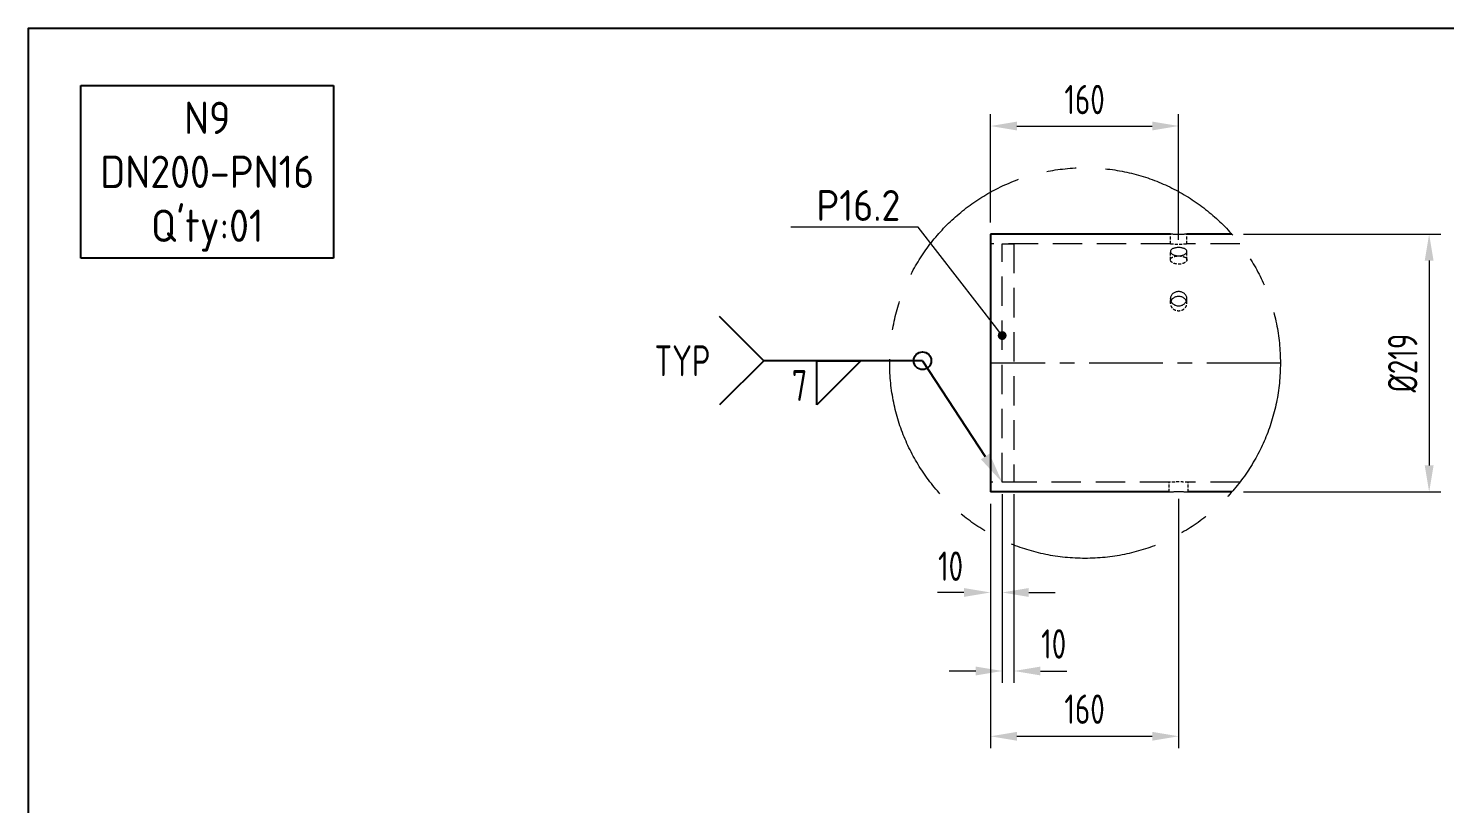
# Model space of a CAD drawing. Header units: millimetres. Extents: x -46397 to 283259, y -8690 to 23983.
# Drawn here: x 155651 to 158059, y 2137 to 3455 of the extents above; entities that cross this region are included whole.
import ezdxf
from ezdxf import colors
from ezdxf.entities.mleader import LeaderData, LeaderLine
from ezdxf.math import Vec2, Vec3

# ---------------------------------------------------------------- set-up
doc = ezdxf.new("R2010")
doc.units = ezdxf.units.MM
doc.linetypes.add('CENTER', pattern=[2, 1.25, -0.25, 0.25, -0.25])
doc.linetypes.add('HIDDENX2', pattern=[0.75, 0.5, -0.25])
doc.layers.get('Defpoints').update_dxf_attribs({"lineweight": 0})
for name, color, linetype, lineweight in [('AM_5', 3, 'Continuous', 25), ('Dtext', 255, 'Continuous', 20), ('DUONGCHINH', 7, 'Continuous', 25), ('DUONGTAM', 1, 'CENTER', 0), ('NETCHINH', 7, 'Continuous', 9), ('PHANTOM 2', 8, 'Continuous', 0)]:
    doc.layers.add(name, color=color, linetype=linetype, lineweight=lineweight)
doc.styles.add('Arial', font='arial.ttf')
doc.styles.add('Chu va so', font='arial.ttf')
doc.styles.add('GHI CHÚ 1', font='isocp_IV25.ttf', dxfattribs={"width": 0.8})
doc.styles.get("Standard").update_dxf_attribs({"font": 'isocp.shx', "width": 0.8})
doc.styles.add('TCVN', font='arial.ttf')
doc.dimstyles.new('1-30SCALE', dxfattribs={"dimtxt": 75, "dimasz": 75, "dimexe": 37.5, "dimexo": 30, "dimgap": 30, "dimtad": 1, "dimtoh": 1, "dimdec": 0, "dimdsep": 46, "dimtxsty": 'GHI CHÚ 1', "dimcen": 0.09, "dimclrd": 256, "dimclre": 256, "dimclrt": 2, "dimadec": 0, "dimazin": 0, "dimtfac": 1, "dimtdec": 0, "dimtofl": 0, "dimtmove": 0, "dimatfit": 3, "dimfxl": 1, "dimlwd": 0, "dimlwe": 0, "dimarcsym": 0})

# ---------------------------------------------------------------- blocks, each defined once
blk = doc.blocks.new('*D624')
at = {"layer": 'Defpoints', "color": 0, "transparency": 16777216}
for p in [(157696.7, 3105.5, -3), (157696.7, 2667.3, -3), (158032.2, 2667.3)]:
    blk.add_point(p, dxfattribs=at)
at = {"layer": 'PHANTOM 2', "linetype": 'Continuous', "lineweight": 0, "transparency": 16777216}
for p, q in [((157716.7, 3105.5), (158052.2, 3105.5)), ((158032.2, 3060.5), (158032.2, 2712.3)), ((157716.7, 2667.3), (158052.2, 2667.3))]:
    blk.add_line(p, q, dxfattribs=at)
at = {"layer": 'PHANTOM 2', "transparency": 16777216}
for points in [[(158024.7, 3060.5), (158039.7, 3060.5), (158032.2, 3105.5)], [(158024.7, 2712.3), (158039.7, 2712.3), (158032.2, 2667.3)]]:
    blk.add_solid(points, dxfattribs=at)
at = {"layer": 'PHANTOM 2', "color": 2, "transparency": 16777216, "insert": (157987.2, 2886.4), "char_height": 50, "attachment_point": 5, "rotation": 90, "style": 'GHI CHÚ 1'}
blk.add_mtext('%%C219', dxfattribs=at)
blk = doc.blocks.new('*D625')
at = {"layer": 'Defpoints', "color": 0, "transparency": 16777216}
for p in [(157306.3, 2683.6, -3), (157286.3, 2667.3, -3), (157306.3, 2496.3)]:
    blk.add_point(p, dxfattribs=at)
at = {"layer": 'PHANTOM 2', "linetype": 'Continuous', "lineweight": 0, "transparency": 16777216}
for p, q in [((157306.3, 2663.6), (157306.3, 2476.3)), ((157286.3, 2647.3), (157286.3, 2476.3)), ((157241.3, 2496.3), (157196.3, 2496.3)), ((157351.3, 2496.3), (157396.3, 2496.3))]:
    blk.add_line(p, q, dxfattribs=at)
at = {"layer": 'PHANTOM 2', "transparency": 16777216}
for points in [[(157241.3, 2503.8), (157241.3, 2488.8), (157286.3, 2496.3)], [(157351.3, 2503.8), (157351.3, 2488.8), (157306.3, 2496.3)]]:
    blk.add_solid(points, dxfattribs=at)
at = {"layer": 'PHANTOM 2', "color": 2, "transparency": 16777216, "insert": (157218.5, 2541), "char_height": 50, "attachment_point": 5, "style": 'GHI CHÚ 1'}
blk.add_mtext('10', dxfattribs=at)
blk = doc.blocks.new('*D626')
at = {"layer": 'Defpoints', "color": 0, "transparency": 16777216}
for p in [(157306.3, 2683.6, -3), (157326.3, 2683.6, -3), (157326.3, 2362.8)]:
    blk.add_point(p, dxfattribs=at)
at = {"layer": 'PHANTOM 2', "linetype": 'Continuous', "lineweight": 0, "transparency": 16777216}
for p, q in [((157306.3, 2663.6), (157306.3, 2342.8)), ((157326.3, 2663.6), (157326.3, 2342.8)), ((157261.3, 2362.8), (157216.3, 2362.8)), ((157371.3, 2362.8), (157416.3, 2362.8))]:
    blk.add_line(p, q, dxfattribs=at)
at = {"layer": 'PHANTOM 2', "transparency": 16777216}
for points in [[(157261.3, 2370.3), (157261.3, 2355.3), (157306.3, 2362.8)], [(157371.3, 2370.3), (157371.3, 2355.3), (157326.3, 2362.8)]]:
    blk.add_solid(points, dxfattribs=at)
at = {"layer": 'PHANTOM 2', "color": 2, "transparency": 16777216, "insert": (157393.8, 2408.8), "char_height": 50, "attachment_point": 5, "style": 'GHI CHÚ 1'}
blk.add_mtext('10', dxfattribs=at)
blk = doc.blocks.new('*D627')
at = {"layer": 'Defpoints', "color": 0, "transparency": 16777216}
for p in [(157606.3, 3289.4), (157286.3, 3105.5, -3), (157606.3, 3075.8, -3)]:
    blk.add_point(p, dxfattribs=at)
at = {"layer": 'PHANTOM 2', "linetype": 'Continuous', "lineweight": 0, "transparency": 16777216}
for p, q in [((157286.3, 3125.5), (157286.3, 3309.4)), ((157606.3, 3095.8), (157606.3, 3309.4)), ((157331.3, 3289.4), (157561.3, 3289.4))]:
    blk.add_line(p, q, dxfattribs=at)
at = {"layer": 'PHANTOM 2', "transparency": 16777216}
for points in [[(157331.3, 3296.9), (157331.3, 3281.9), (157286.3, 3289.4)], [(157561.3, 3296.9), (157561.3, 3281.9), (157606.3, 3289.4)]]:
    blk.add_solid(points, dxfattribs=at)
at = {"layer": 'PHANTOM 2', "color": 2, "transparency": 16777216, "insert": (157446.3, 3334.4), "char_height": 50, "attachment_point": 5, "style": 'GHI CHÚ 1'}
blk.add_mtext('160', dxfattribs=at)
blk = doc.blocks.new('*D628')
at = {"layer": 'Defpoints', "color": 0, "transparency": 16777216}
for p in [(157606.3, 2675.4, -3), (157286.3, 2667.3, -3), (157606.3, 2251.8)]:
    blk.add_point(p, dxfattribs=at)
at = {"layer": 'PHANTOM 2', "linetype": 'Continuous', "lineweight": 0, "transparency": 16777216}
for p, q in [((157606.3, 2655.4), (157606.3, 2231.8)), ((157286.3, 2647.3), (157286.3, 2231.8)), ((157331.3, 2251.8), (157561.3, 2251.8))]:
    blk.add_line(p, q, dxfattribs=at)
at = {"layer": 'PHANTOM 2', "transparency": 16777216}
for points in [[(157331.3, 2259.3), (157331.3, 2244.3), (157286.3, 2251.8)], [(157561.3, 2259.3), (157561.3, 2244.3), (157606.3, 2251.8)]]:
    blk.add_solid(points, dxfattribs=at)
at = {"layer": 'PHANTOM 2', "color": 2, "transparency": 16777216, "insert": (157446.3, 2297.9), "char_height": 50, "attachment_point": 5, "style": 'GHI CHÚ 1'}
blk.add_mtext('160', dxfattribs=at)
blk = doc.blocks.new('_Dot')
at = {"color": 0, "linetype": 'ByBlock', "lineweight": -2}
blk.add_line((-0.5, 0), (-1, 0), dxfattribs=at)
at = {"color": 0, "linetype": 'ByBlock', "const_width": 0.5}
blk.add_lwpolyline([(-0.25, 0, 1), (0.25, 0, 1)], format="xyb", close=True, dxfattribs=at)
blk = doc.blocks.new('*S1159')
at = {"layer": 'AM_5'}
for p, q in [((144787, 2890.3, -3), (144712, 2965.3, -3)), ((144787, 2890.3, -3), (144712, 2815.3, -3)), ((145056.9, 2890.3, -3), (144787, 2890.3, -3)), ((145056.9, 2890.3, -3), (145163.6, 2727.5, -3))]:
    blk.add_line(p, q, dxfattribs=at)
at = {"layer": 'AM_5', "color": 2}
for p, q in [((144877, 2890.3, -3), (144952, 2890.3, -3)), ((144952, 2890.3, -3), (144877, 2815.3, -3)), ((144877, 2815.3, -3), (144877, 2890.3, -3))]:
    blk.add_line(p, q, dxfattribs=at)
blk.add_circle((145056.9, 2890.3, -3), 15, dxfattribs=at)
at = {"layer": 'AM_5', "linetype": 'Continuous'}
blk.add_trace([(145156.3, 2722.7, -3), (145170.9, 2732.3, -3), (145192.4, 2683.6, -3)], dxfattribs=at)
at = {"layer": 'AM_5', "color": 2, "char_height": 52.5}
for s, insert, attachment_point in [('TYP', (144696.2, 2890.3, -3), 6), ('7', (144861.2, 2874.5, -3), 3)]:
    blk.add_mtext(s, dxfattribs=dict(at, insert=insert, attachment_point=attachment_point))
blk = doc.blocks.new('*U1825')
at = {"lineweight": 25}
for points in [[(0, 0), (9003.9, 0), (9003.9, 5898), (0, 5898)], [(0, 0), (6807.8, 0), (6807.8, 5898), (0, 5898)]]:
    blk.add_lwpolyline(points, close=True, dxfattribs=at)
at = {"layer": 'Dtext', "ltscale": 0.1}
for tag, p, height, style in [('REV_3', (6865.8, 2215.3), 39.2, 'TCVN'), ('FOR_APPROVAL3', (7258, 2212.5, -0.4), 47.1, 'TCVN'), ('REV_2', (6865.8, 2068.9), 39.2, 'TCVN'), ('FOR_APPROVAL2', (7258, 2066.1, -0.4), 47.1, 'TCVN'), ('REV_1', (6865.8, 1922.5), 39.2, 'TCVN'), ('FOR_APPROVAL1', (7258, 1919.7, -0.3), 47.1, 'TCVN'), ('REV_0', (6865.8, 1776.1), 39.2, 'TCVN'), ('NGUOI_VE', (7675.9, 1774, -0.3), 47.1, 'TCVN'), ('NGUOI_KIEM_2', (8091.7, 1774, -0.4), 47.1, 'TCVN'), ('NGUOI_DUYET', (8594, 1774, -0.4), 47.1, 'TCVN'), ('1.1_A4', (8619.2, 89.3, -0.4), 47.1, 'Chu va so'), ('A4_A4', (8775.8, 89.3, -0.4), 47.1, 'Chu va so'), ('REV.', (8904.8, 89.3, -0.4), 47.1, 'Chu va so')]:
    blk.add_attdef(tag, p, '', height=height, dxfattribs=dict(at, style=style))
for tag, p, height, style, width in [('NGAY_REV03', (6965.2, 2212.5, -0.4), 40.8, 'TCVN', 0.95), ('NGAY_REV02', (6965.2, 2066.1, -0.4), 40.8, 'TCVN', 0.95), ('NGAY_REV01', (6965.2, 1919.7, -0.4), 40.8, 'TCVN', 0.95), ('NGAY_REV0', (6965.2, 1773.3, -0.4), 40.8, 'TCVN', 0.95), ('DWD.NO', (6961.6, 38.2, -0.4), 62.7, 'Chu va so', 0.85)]:
    blk.add_attdef(tag, p, '', height=height, dxfattribs=dict(at, style=style, width=width))
at = {"layer": 'Dtext', "lineweight": 25, "ltscale": 0.1, "style": 'Chu va so'}
for tag, p, height in [('PROJECT_CODE', (7415.1, 737.3), 94.1), ('TITLE1', (7007.5, 562.2, -0.4), 62.7), ('TITLE2', (7007.5, 414.7, -0.4), 62.7), ('TITLE3', (7007.5, 268.3, -0.4), 62.7)]:
    blk.add_attdef(tag, p, '', height=height, dxfattribs=at)

msp = doc.modelspace()

# ---------------------------------------------------------------- linework, layer by layer
at = {"color": 1, "linetype": 'HIDDENX2', "lineweight": 0, "ltscale": 100, "extrusion": (2.28848e-17, 1, 0)}
for p, q in [((157592.26, 3089.1, -3), (157286.26, 3089.1, -3)), ((157710.2, 3089.1, -3), (157620.26, 3089.1, -3)), ((157590.26, 2683.62, -3), (157286.26, 2683.62, -3)), ((157710.2, 2683.62, -3), (157622.26, 2683.62, -3))]:
    msp.add_line(p, q, dxfattribs=at)
at = {"color": 1, "linetype": 'HIDDENX2', "lineweight": 0, "ltscale": 10, "extrusion": (2.28848e-17, 1, 0)}
for p, q in [((157592.26, 3089.1, -3), (157592.26, 3105.46, -3)), ((157620.26, 3089.1, -3), (157620.26, 3105.46, -3)), ((157592.26, 3061.94, -3), (157592.26, 3076.11, -3)), ((157620.26, 3061.94, -3), (157620.26, 3076.11, -3)), ((157592.26, 2987.73, -3), (157592.26, 2995.91, -3)), ((157620.26, 2987.73, -3), (157620.26, 2995.91, -3)), ((157590.26, 2667.26, -3), (157590.26, 2683.62, -3)), ((157622.26, 2667.26, -3), (157622.26, 2683.62, -3))]:
    msp.add_line(p, q, dxfattribs=at)
at = {"color": 1, "linetype": 'HIDDENX2', "lineweight": 0, "ltscale": 100, "elevation": -3}
msp.add_lwpolyline([(157306.26, 3089.1), (157326.26, 3089.1), (157326.26, 2683.62), (157306.26, 2683.62)], close=True, dxfattribs=at)
at = {"color": 2, "linetype": 'Continuous', "lineweight": 0, "ltscale": 10}
for points, knots in [([(157620.26, 3105.46, -3), (157620.26, 3105.46, -3), (157620.18, 3105.46, -3), (157619.82, 3105.44, -3), (157619.55, 3105.42, -3), (157618.84, 3105.38, -3), (157618.39, 3105.35, -3), (157617.37, 3105.3, -3), (157616.78, 3105.27, -3), (157615.54, 3105.21, -3), (157614.84, 3105.18, -3), (157613.31, 3105.13, -3), (157612.48, 3105.1, -3), (157610.76, 3105.06, -3), (157609.86, 3105.04, -3), (157608.05, 3105.02, -3), (157607.14, 3105.02, -3), (157605.38, 3105.02, -3), (157604.47, 3105.02, -3), (157602.67, 3105.04, -3), (157601.77, 3105.06, -3), (157600.04, 3105.1, -3), (157599.21, 3105.13, -3), (157597.69, 3105.18, -3), (157596.98, 3105.21, -3), (157595.74, 3105.27, -3), (157595.16, 3105.3, -3), (157594.13, 3105.35, -3), (157593.69, 3105.38, -3), (157592.97, 3105.42, -3), (157592.7, 3105.44, -3), (157592.35, 3105.46, -3), (157592.26, 3105.46, -3), (157592.26, 3105.46, -3)], [10.5503109, 10.5503109, 10.5503109, 10.5503109, 11.8690994, 11.8690994, 13.1878879, 13.1878879, 14.5066764, 14.5066764, 15.8254649, 15.8254649, 17.1442541, 17.1442541, 18.4630434, 18.4630434, 19.7818326, 19.7818326, 21.1006218, 21.1006218, 22.4194111, 22.4194111, 23.7382003, 23.7382003, 25.0569895, 25.0569895, 26.3757788, 26.3757788, 27.6945673, 27.6945673, 29.0133558, 29.0133558, 30.3321443, 30.3321443, 31.6509328, 31.6509328, 31.6509328, 31.6509328]), ([(157606.26, 3082.72, -3), (157607.14, 3082.72, -3), (157608.05, 3082.69, -3), (157609.86, 3082.53, -3), (157610.76, 3082.41, -3), (157612.48, 3082.09, -3), (157613.31, 3081.89, -3), (157614.84, 3081.42, -3), (157615.54, 3081.15, -3), (157616.78, 3080.58, -3), (157617.37, 3080.25, -3), (157618.39, 3079.54, -3), (157618.84, 3079.15, -3), (157619.55, 3078.32, -3), (157619.82, 3077.89, -3), (157620.18, 3077, -3), (157620.26, 3076.55, -3), (157620.26, 3075.67, -3), (157620.18, 3075.21, -3), (157619.82, 3074.29, -3), (157619.55, 3073.82, -3), (157618.84, 3072.93, -3), (157618.39, 3072.49, -3), (157617.37, 3071.68, -3), (157616.78, 3071.3, -3), (157615.54, 3070.63, -3), (157614.84, 3070.32, -3), (157613.31, 3069.75, -3), (157612.48, 3069.51, -3), (157610.76, 3069.12, -3), (157609.86, 3068.97, -3), (157608.05, 3068.77, -3), (157607.14, 3068.72, -3), (157605.38, 3068.72, -3), (157604.47, 3068.77, -3), (157602.67, 3068.97, -3), (157601.77, 3069.12, -3), (157600.04, 3069.51, -3), (157599.21, 3069.75, -3), (157597.69, 3070.32, -3), (157596.98, 3070.63, -3), (157595.74, 3071.3, -3), (157595.16, 3071.68, -3), (157594.13, 3072.49, -3), (157593.69, 3072.93, -3), (157592.97, 3073.82, -3), (157592.7, 3074.29, -3), (157592.35, 3075.21, -3), (157592.26, 3075.67, -3), (157592.26, 3076.55, -3), (157592.35, 3077, -3), (157592.7, 3077.89, -3), (157592.97, 3078.32, -3), (157593.69, 3079.15, -3), (157594.13, 3079.54, -3), (157595.16, 3080.25, -3), (157595.74, 3080.58, -3), (157596.98, 3081.15, -3), (157597.69, 3081.42, -3), (157599.21, 3081.89, -3), (157600.04, 3082.09, -3), (157601.77, 3082.41, -3), (157602.67, 3082.53, -3), (157604.47, 3082.69, -3), (157605.38, 3082.72, -3), (157606.26, 3082.72, -3)], [0, 0, 0, 0, 1.3187892, 1.3187892, 2.6375785, 2.6375785, 3.9563677, 3.9563677, 5.2751569, 5.2751569, 6.5939454, 6.5939454, 7.9127339, 7.9127339, 9.2315224, 9.2315224, 10.5503109, 10.5503109, 11.8690994, 11.8690994, 13.1878879, 13.1878879, 14.5066764, 14.5066764, 15.8254649, 15.8254649, 17.1442541, 17.1442541, 18.4630434, 18.4630434, 19.7818326, 19.7818326, 21.1006218, 21.1006218, 22.4194111, 22.4194111, 23.7382003, 23.7382003, 25.0569895, 25.0569895, 26.3757788, 26.3757788, 27.6945673, 27.6945673, 29.0133558, 29.0133558, 30.3321443, 30.3321443, 31.6509328, 31.6509328, 32.9697212, 32.9697212, 34.2885097, 34.2885097, 35.6072982, 35.6072982, 36.9260867, 36.9260867, 38.244876, 38.244876, 39.5636652, 39.5636652, 40.8824544, 40.8824544, 42.2012437, 42.2012437, 42.2012437, 42.2012437]), ([(157606.26, 3007.82, -3), (157607.14, 3007.82, -3), (157608.05, 3007.74, -3), (157609.86, 3007.45, -3), (157610.76, 3007.22, -3), (157612.48, 3006.63, -3), (157613.31, 3006.25, -3), (157614.84, 3005.39, -3), (157615.54, 3004.9, -3), (157616.78, 3003.85, -3), (157617.37, 3003.26, -3), (157618.39, 3001.96, -3), (157618.84, 3001.26, -3), (157619.55, 2999.79, -3), (157619.82, 2999.02, -3), (157620.18, 2997.46, -3), (157620.26, 2996.68, -3), (157620.26, 2995.15, -3), (157620.18, 2994.36, -3), (157619.82, 2992.79, -3), (157619.55, 2992, -3), (157618.84, 2990.48, -3), (157618.39, 2989.76, -3), (157617.37, 2988.4, -3), (157616.78, 2987.78, -3), (157615.54, 2986.68, -3), (157614.84, 2986.16, -3), (157613.31, 2985.24, -3), (157612.48, 2984.84, -3), (157610.76, 2984.2, -3), (157609.86, 2983.96, -3), (157608.05, 2983.64, -3), (157607.14, 2983.57, -3), (157605.38, 2983.57, -3), (157604.47, 2983.64, -3), (157602.67, 2983.96, -3), (157601.77, 2984.2, -3), (157600.04, 2984.84, -3), (157599.21, 2985.24, -3), (157597.69, 2986.16, -3), (157596.98, 2986.68, -3), (157595.74, 2987.78, -3), (157595.16, 2988.4, -3), (157594.13, 2989.76, -3), (157593.69, 2990.48, -3), (157592.97, 2992, -3), (157592.7, 2992.79, -3), (157592.35, 2994.36, -3), (157592.26, 2995.15, -3), (157592.26, 2996.68, -3), (157592.35, 2997.46, -3), (157592.7, 2999.02, -3), (157592.97, 2999.79, -3), (157593.69, 3001.26, -3), (157594.13, 3001.96, -3), (157595.16, 3003.26, -3), (157595.74, 3003.85, -3), (157596.98, 3004.9, -3), (157597.69, 3005.39, -3), (157599.21, 3006.25, -3), (157600.04, 3006.63, -3), (157601.77, 3007.22, -3), (157602.67, 3007.45, -3), (157604.47, 3007.74, -3), (157605.38, 3007.82, -3), (157606.26, 3007.82, -3)], [0, 0, 0, 0, 1.3187892, 1.3187892, 2.6375785, 2.6375785, 3.9563677, 3.9563677, 5.2751569, 5.2751569, 6.5939454, 6.5939454, 7.9127339, 7.9127339, 9.2315224, 9.2315224, 10.5503109, 10.5503109, 11.8690994, 11.8690994, 13.1878879, 13.1878879, 14.5066764, 14.5066764, 15.8254649, 15.8254649, 17.1442541, 17.1442541, 18.4630434, 18.4630434, 19.7818326, 19.7818326, 21.1006218, 21.1006218, 22.4194111, 22.4194111, 23.7382003, 23.7382003, 25.0569895, 25.0569895, 26.3757788, 26.3757788, 27.6945673, 27.6945673, 29.0133558, 29.0133558, 30.3321443, 30.3321443, 31.6509328, 31.6509328, 32.9697212, 32.9697212, 34.2885097, 34.2885097, 35.6072982, 35.6072982, 36.9260867, 36.9260867, 38.244876, 38.244876, 39.5636652, 39.5636652, 40.8824544, 40.8824544, 42.2012437, 42.2012437, 42.2012437, 42.2012437]), ([(157606.26, 2999.62, -3), (157605.38, 2999.62, -3), (157604.47, 2999.55, -3), (157602.67, 2999.25, -3), (157601.77, 2999.03, -3), (157600.04, 2998.43, -3), (157599.21, 2998.06, -3), (157597.69, 2997.2, -3), (157596.98, 2996.71, -3), (157595.74, 2995.66, -3), (157595.16, 2995.07, -3), (157594.13, 2993.78, -3), (157593.69, 2993.08, -3), (157593.24, 2992.16, -3), (157593.16, 2991.98, -3), (157593.08, 2991.8, -3)], [0, 0, 0, 0, 1.3188542, 1.3188542, 2.6377085, 2.6377085, 3.9565627, 3.9565627, 5.2754169, 5.2754169, 6.5942702, 6.5942702, 7.9131234, 7.9131234, 8.233495, 8.233495, 8.233495, 8.233495]), ([(157619.44, 2991.8, -3), (157619.36, 2991.98, -3), (157619.28, 2992.16, -3), (157618.84, 2993.08, -3), (157618.39, 2993.78, -3), (157617.37, 2995.07, -3), (157616.78, 2995.66, -3), (157615.54, 2996.71, -3), (157614.84, 2997.2, -3), (157613.31, 2998.06, -3), (157612.48, 2998.43, -3), (157610.76, 2999.03, -3), (157609.86, 2999.25, -3), (157608.05, 2999.55, -3), (157607.14, 2999.62, -3), (157606.26, 2999.62, -3)], [33.9698243, 33.9698243, 33.9698243, 33.9698243, 34.2901959, 34.2901959, 35.6090491, 35.6090491, 36.9279023, 36.9279023, 38.2467565, 38.2467565, 39.5656108, 39.5656108, 40.884465, 40.884465, 42.2033192, 42.2033192, 42.2033192, 42.2033192]), ([(157590.26, 2667.26, -3), (157590.26, 2667.26, -3), (157590.36, 2667.27, -3), (157590.76, 2667.3, -3), (157591.07, 2667.32, -3), (157591.89, 2667.38, -3), (157592.4, 2667.41, -3), (157593.57, 2667.48, -3), (157594.24, 2667.52, -3), (157595.66, 2667.59, -3), (157596.46, 2667.63, -3), (157598.21, 2667.7, -3), (157599.15, 2667.74, -3), (157601.12, 2667.79, -3), (157602.15, 2667.81, -3), (157604.22, 2667.84, -3), (157605.26, 2667.85, -3), (157607.27, 2667.85, -3), (157608.31, 2667.84, -3), (157610.37, 2667.81, -3), (157611.4, 2667.79, -3), (157613.37, 2667.74, -3), (157614.32, 2667.7, -3), (157616.06, 2667.63, -3), (157616.87, 2667.59, -3), (157618.29, 2667.52, -3), (157618.95, 2667.48, -3), (157620.13, 2667.41, -3), (157620.64, 2667.38, -3), (157621.45, 2667.32, -3), (157621.76, 2667.3, -3), (157622.17, 2667.27, -3), (157622.26, 2667.26, -3), (157622.26, 2667.26, -3)], [12.0585797, 12.0585797, 12.0585797, 12.0585797, 13.5659014, 13.5659014, 15.0732232, 15.0732232, 16.5805449, 16.5805449, 18.0878666, 18.0878666, 19.5951898, 19.5951898, 21.102513, 21.102513, 22.6098362, 22.6098362, 24.1171594, 24.1171594, 25.6244826, 25.6244826, 27.1318058, 27.1318058, 28.639129, 28.639129, 30.1464522, 30.1464522, 31.6537739, 31.6537739, 33.1610956, 33.1610956, 34.6684174, 34.6684174, 36.1757391, 36.1757391, 36.1757391, 36.1757391])]:
    msp.add_open_spline(points, degree=3, knots=knots, dxfattribs=at)
at = {"color": 1, "linetype": 'HIDDENX2', "lineweight": 0, "ltscale": 10}
for points, knots in [([(157592.26, 3089.1, -3), (157592.26, 3089.1, -3), (157592.35, 3089.1, -3), (157592.7, 3089.07, -3), (157592.97, 3089.06, -3), (157593.69, 3089.01, -3), (157594.13, 3088.98, -3), (157595.16, 3088.92, -3), (157595.74, 3088.89, -3), (157596.98, 3088.83, -3), (157597.69, 3088.8, -3), (157599.21, 3088.74, -3), (157600.04, 3088.71, -3), (157601.77, 3088.67, -3), (157602.67, 3088.65, -3), (157604.47, 3088.63, -3), (157605.38, 3088.62, -3), (157607.14, 3088.62, -3), (157608.05, 3088.63, -3), (157609.86, 3088.65, -3), (157610.76, 3088.67, -3), (157612.48, 3088.71, -3), (157613.31, 3088.74, -3), (157614.84, 3088.8, -3), (157615.54, 3088.83, -3), (157616.78, 3088.89, -3), (157617.37, 3088.92, -3), (157618.39, 3088.98, -3), (157618.84, 3089.01, -3), (157619.55, 3089.06, -3), (157619.82, 3089.07, -3), (157620.18, 3089.1, -3), (157620.26, 3089.1, -3), (157620.26, 3089.1, -3)], [10.5508298, 10.5508298, 10.5508298, 10.5508298, 11.869683, 11.869683, 13.1885362, 13.1885362, 14.5073895, 14.5073895, 15.8262427, 15.8262427, 17.1450969, 17.1450969, 18.4639512, 18.4639512, 19.7828054, 19.7828054, 21.1016596, 21.1016596, 22.4205139, 22.4205139, 23.7393681, 23.7393681, 25.0582223, 25.0582223, 26.3770766, 26.3770766, 27.6959298, 27.6959298, 29.014783, 29.014783, 30.3336362, 30.3336362, 31.6524894, 31.6524894, 31.6524894, 31.6524894]), ([(157606.26, 3068.52, -3), (157605.38, 3068.52, -3), (157604.47, 3068.49, -3), (157602.67, 3068.33, -3), (157601.77, 3068.21, -3), (157600.04, 3067.89, -3), (157599.21, 3067.69, -3), (157597.69, 3067.23, -3), (157596.98, 3066.97, -3), (157595.74, 3066.4, -3), (157595.16, 3066.07, -3), (157594.13, 3065.36, -3), (157593.69, 3064.97, -3), (157592.97, 3064.15, -3), (157592.7, 3063.72, -3), (157592.35, 3062.83, -3), (157592.26, 3062.38, -3), (157592.26, 3061.5, -3), (157592.35, 3061.04, -3), (157592.7, 3060.12, -3), (157592.97, 3059.65, -3), (157593.69, 3058.75, -3), (157594.13, 3058.31, -3), (157595.16, 3057.5, -3), (157595.74, 3057.12, -3), (157596.98, 3056.45, -3), (157597.69, 3056.13, -3), (157599.21, 3055.56, -3), (157600.04, 3055.32, -3), (157601.77, 3054.92, -3), (157602.67, 3054.77, -3), (157604.47, 3054.57, -3), (157605.38, 3054.52, -3), (157607.14, 3054.52, -3), (157608.05, 3054.57, -3), (157609.86, 3054.77, -3), (157610.76, 3054.92, -3), (157612.48, 3055.32, -3), (157613.31, 3055.56, -3), (157614.84, 3056.13, -3), (157615.54, 3056.45, -3), (157616.78, 3057.12, -3), (157617.37, 3057.5, -3), (157618.39, 3058.31, -3), (157618.84, 3058.75, -3), (157619.55, 3059.65, -3), (157619.82, 3060.12, -3), (157620.18, 3061.04, -3), (157620.26, 3061.5, -3), (157620.26, 3062.38, -3), (157620.18, 3062.83, -3), (157619.82, 3063.72, -3), (157619.55, 3064.15, -3), (157618.84, 3064.97, -3), (157618.39, 3065.36, -3), (157617.37, 3066.07, -3), (157616.78, 3066.4, -3), (157615.54, 3066.97, -3), (157614.84, 3067.23, -3), (157613.31, 3067.69, -3), (157612.48, 3067.89, -3), (157610.76, 3068.21, -3), (157609.86, 3068.33, -3), (157608.05, 3068.49, -3), (157607.14, 3068.52, -3), (157606.26, 3068.52, -3)], [0, 0, 0, 0, 1.3188542, 1.3188542, 2.6377085, 2.6377085, 3.9565627, 3.9565627, 5.2754169, 5.2754169, 6.5942702, 6.5942702, 7.9131234, 7.9131234, 9.2319766, 9.2319766, 10.5508298, 10.5508298, 11.869683, 11.869683, 13.1885362, 13.1885362, 14.5073895, 14.5073895, 15.8262427, 15.8262427, 17.1450969, 17.1450969, 18.4639512, 18.4639512, 19.7828054, 19.7828054, 21.1016596, 21.1016596, 22.4205139, 22.4205139, 23.7393681, 23.7393681, 25.0582223, 25.0582223, 26.3770766, 26.3770766, 27.6959298, 27.6959298, 29.014783, 29.014783, 30.3336362, 30.3336362, 31.6524894, 31.6524894, 32.9713426, 32.9713426, 34.2901959, 34.2901959, 35.6090491, 35.6090491, 36.9279023, 36.9279023, 38.2467565, 38.2467565, 39.5656108, 39.5656108, 40.884465, 40.884465, 42.2033192, 42.2033192, 42.2033192, 42.2033192]), ([(157593.08, 2991.8, -3), (157592.85, 2991.23, -3), (157592.66, 2990.65, -3), (157592.35, 2989.28, -3), (157592.26, 2988.5, -3), (157592.26, 2986.97, -3), (157592.35, 2986.18, -3), (157592.7, 2984.6, -3), (157592.97, 2983.82, -3), (157593.69, 2982.3, -3), (157594.13, 2981.57, -3), (157595.16, 2980.22, -3), (157595.74, 2979.59, -3), (157596.98, 2978.49, -3), (157597.69, 2977.97, -3), (157599.21, 2977.05, -3), (157600.04, 2976.65, -3), (157601.77, 2976.01, -3), (157602.67, 2975.76, -3), (157604.47, 2975.44, -3), (157605.38, 2975.37, -3), (157607.14, 2975.37, -3), (157608.05, 2975.44, -3), (157609.86, 2975.76, -3), (157610.76, 2976.01, -3), (157612.48, 2976.65, -3), (157613.31, 2977.05, -3), (157614.84, 2977.97, -3), (157615.54, 2978.49, -3), (157616.78, 2979.59, -3), (157617.37, 2980.22, -3), (157618.39, 2981.57, -3), (157618.84, 2982.3, -3), (157619.55, 2983.82, -3), (157619.82, 2984.6, -3), (157620.18, 2986.18, -3), (157620.26, 2986.97, -3), (157620.26, 2988.5, -3), (157620.18, 2989.28, -3), (157619.87, 2990.65, -3), (157619.68, 2991.23, -3), (157619.44, 2991.8, -3)], [8.233495, 8.233495, 8.233495, 8.233495, 9.2319766, 9.2319766, 10.5508298, 10.5508298, 11.869683, 11.869683, 13.1885363, 13.1885363, 14.5073895, 14.5073895, 15.8262427, 15.8262427, 17.1450969, 17.1450969, 18.4639512, 18.4639512, 19.7828054, 19.7828054, 21.1016596, 21.1016596, 22.4205139, 22.4205139, 23.7393681, 23.7393681, 25.0582223, 25.0582223, 26.3770766, 26.3770766, 27.6959298, 27.6959298, 29.014783, 29.014783, 30.3336362, 30.3336362, 31.6524894, 31.6524894, 32.9713426, 32.9713426, 33.9698243, 33.9698243, 33.9698243, 33.9698243]), ([(157622.26, 2683.62, -3), (157622.26, 2683.62, -3), (157622.17, 2683.63, -3), (157621.76, 2683.66, -3), (157621.45, 2683.69, -3), (157620.64, 2683.75, -3), (157620.13, 2683.78, -3), (157618.95, 2683.86, -3), (157618.29, 2683.9, -3), (157616.87, 2683.98, -3), (157616.06, 2684.02, -3), (157614.32, 2684.1, -3), (157613.37, 2684.13, -3), (157611.4, 2684.19, -3), (157610.37, 2684.22, -3), (157608.31, 2684.25, -3), (157607.27, 2684.26, -3), (157605.26, 2684.26, -3), (157604.22, 2684.25, -3), (157602.15, 2684.22, -3), (157601.12, 2684.19, -3), (157599.15, 2684.13, -3), (157598.21, 2684.1, -3), (157596.46, 2684.02, -3), (157595.66, 2683.98, -3), (157594.24, 2683.9, -3), (157593.57, 2683.86, -3), (157592.4, 2683.78, -3), (157591.89, 2683.75, -3), (157591.07, 2683.69, -3), (157590.76, 2683.66, -3), (157590.36, 2683.63, -3), (157590.26, 2683.62, -3), (157590.26, 2683.62, -3)], [12.0593553, 12.0593553, 12.0593553, 12.0593553, 13.5667737, 13.5667737, 15.0741921, 15.0741921, 16.5816105, 16.5816105, 18.0890289, 18.0890289, 19.5964493, 19.5964493, 21.1038697, 21.1038697, 22.6112901, 22.6112901, 24.1187105, 24.1187105, 25.6261309, 25.6261309, 27.1335513, 27.1335513, 28.6409717, 28.6409717, 30.1483921, 30.1483921, 31.6558106, 31.6558106, 33.163229, 33.163229, 34.6706474, 34.6706474, 36.1780658, 36.1780658, 36.1780658, 36.1780658])]:
    msp.add_open_spline(points, degree=3, knots=knots, dxfattribs=at)
at = {"layer": 'DUONGCHINH', "extrusion": (2.28848e-17, 1, 0)}
for p, q in [((157286.26, 3105.46, -3), (157286.26, 2667.26, -3)), ((157592.26, 3105.46, -3), (157286.26, 3105.46, -3)), ((157696.74, 3105.46, -3), (157620.26, 3105.46, -3)), ((157590.26, 2667.26, -3), (157286.26, 2667.26, -3)), ((157696.74, 2667.26, -3), (157622.26, 2667.26, -3))]:
    msp.add_line(p, q, dxfattribs=at)
at = {"layer": 'DUONGTAM', "ltscale": 100, "extrusion": (2.28848e-17, 1, 0)}
msp.add_line((157779.26, 2886.36, -3), (157286.26, 2886.36, -3), dxfattribs=at)
at = {"layer": 'DUONGTAM', "color": 6, "ltscale": 200}
msp.add_circle((157447.16, 2886.36, -3), 332.1, dxfattribs=at)

# ---------------------------------------------------------------- block references
at = {"layer": 'AM_5'}
msp.add_blockref('*S1159', (12113.89, 0), dxfattribs=at)

# ---------------------------------------------------------------- texts
at = {"color": 3, "insert": (155767.47, 3330.76, 0.25), "char_height": 55, "attachment_point": 1, "style": 'Arial', "bg_fill": 16, "box_fill_scale": 1.5, "bg_fill_color": 256, "bg_fill_transparency": 0}
msp.add_mtext_dynamic_manual_height_columns("\\pxqc;{\\Fisocp|c0;N9\\PDN200-PN16\\PQ'ty:01}", width=374.5283, gutter_width=12.5, heights=[0], dxfattribs=at)

# ---------------------------------------------------------------- dimensions: what is measured, and where the dimension line sits
at = {"layer": 'PHANTOM 2'}
for base, p1, p2, picture, middle in [((157606.26, 3289.43), (157286.26, 3105.46, -3), (157606.26, 3075.82, -3), '*D627', (157446.26, 3334.43)), ((157606.26, 2251.83), (157286.26, 2667.26, -3), (157606.26, 2675.44, -3), '*D628', (157446.26, 2297.9))]:
    dim = msp.add_linear_dim(base=base, p1=p1, p2=p2, dimstyle='1-30SCALE', override={"dimtxt": 50, "dimasz": 45, "dimexe": 20, "dimexo": 20, "dimgap": 20, "dimlfac": 0.5, "dimtmove": 1}, dxfattribs=at)
    dim.commit()
    dim.dimension.update_dxf_attribs({"geometry": picture, "text_midpoint": middle})
dim = msp.add_linear_dim(base=(158032.2, 2667.26), p1=(157696.74, 3105.46, -3), p2=(157696.74, 2667.26, -3), angle=90, text='%%C<>', dimstyle='1-30SCALE', override={"dimtxt": 50, "dimasz": 45, "dimexe": 20, "dimexo": 20, "dimgap": 20, "dimlfac": 0.5, "dimtmove": 1}, dxfattribs=at)
dim.commit()
dim.dimension.update_dxf_attribs({"geometry": '*D624', "text_midpoint": (157987.2, 2886.36)})
for base, p1, p2, picture, middle in [((157306.26, 2496.28), (157286.26, 2667.26, -3), (157306.26, 2683.62, -3), '*D625', (157218.53, 2495.99)), ((157326.26, 2362.84), (157306.26, 2683.62, -3), (157326.26, 2683.62, -3), '*D626', (157393.76, 2362.84))]:
    dim = msp.add_linear_dim(base=base, p1=p1, p2=p2, dimstyle='1-30SCALE', override={"dimtxt": 50, "dimasz": 45, "dimexe": 20, "dimexo": 20, "dimgap": 20, "dimlfac": 0.5, "dimtmove": 1}, dxfattribs=at)
    dim.commit()
    dim.dimension.update_dxf_attribs({"geometry": picture, "text_midpoint": middle, "dimtype": 160})

# ---------------------------------------------------------------- leaders
at = {"layer": 'NETCHINH'}
ml = msp.add_multileader_mtext('Standard', dxfattribs=at)
ml.set_content('{\\Fisocp|c0;P16.2}', color=1, style='Arial')
ml.set_leader_properties(color=2, linetype='Continuous', lineweight=-1)
ml.set_arrow_properties(name='DOT')
ml.build(insert=Vec2(0, 0))
ml.multileader.update_dxf_attribs({"has_dogleg": 0, "text_left_attachment_type": 5, "text_right_attachment_type": 5, "dogleg_length": 0, "arrow_head_size": 15, "scale": 15})
ctx = ml.context
ctx.base_point, ctx.scale, ctx.char_height, ctx.arrow_head_size, ctx.landing_gap_size, ctx.plane_origin = Vec3(156958.27, 3117.55, 6.53), 15, 52.5, 15, 30, Vec3(156166.45, 1746.08, 6.53)
ctx.left_attachment, ctx.right_attachment, ctx.text_align_type = 5, 5, 2
notes = []
notes.append((ctx, [(0, (1, 1, 0), (157163.17, 3117.55, 6.53), (-1, 0), 0, [(0, [(157306.26, 2933.09, 6.53)], 0, [])])]))
ctx.mtext.insert, ctx.mtext.alignment, ctx.mtext.flow_direction = Vec3(157133.17, 3180.56, 6.53), 3, 5
for ctx, leaders in notes:
    for number, flags, end, landing, length, lines in leaders:
        leader = LeaderData()
        leader.index, (leader.has_last_leader_line, leader.has_dogleg_vector, leader.attachment_direction) = number, flags
        leader.last_leader_point, leader.dogleg_vector, leader.dogleg_length = Vec3(end), Vec3(landing), length
        for number, points, colour, breaks in lines:
            line = LeaderLine()
            line.index, line.vertices, line.color, line.breaks = number, Vec3.list(points), colors.encode_raw_color(colour), breaks
            leader.lines.append(line)
        ctx.leaders.append(leader)

# ---------------------------------------------------------------- next in the draw order: block references
at = {"xscale": 0.9084576280678549, "yscale": 0.9084576280678549, "zscale": 0.9084576280678549}
msp.add_blockref('*U1825', (155650.54, -1902.62), dxfattribs=at)

doc.saveas('drawing.dxf')
